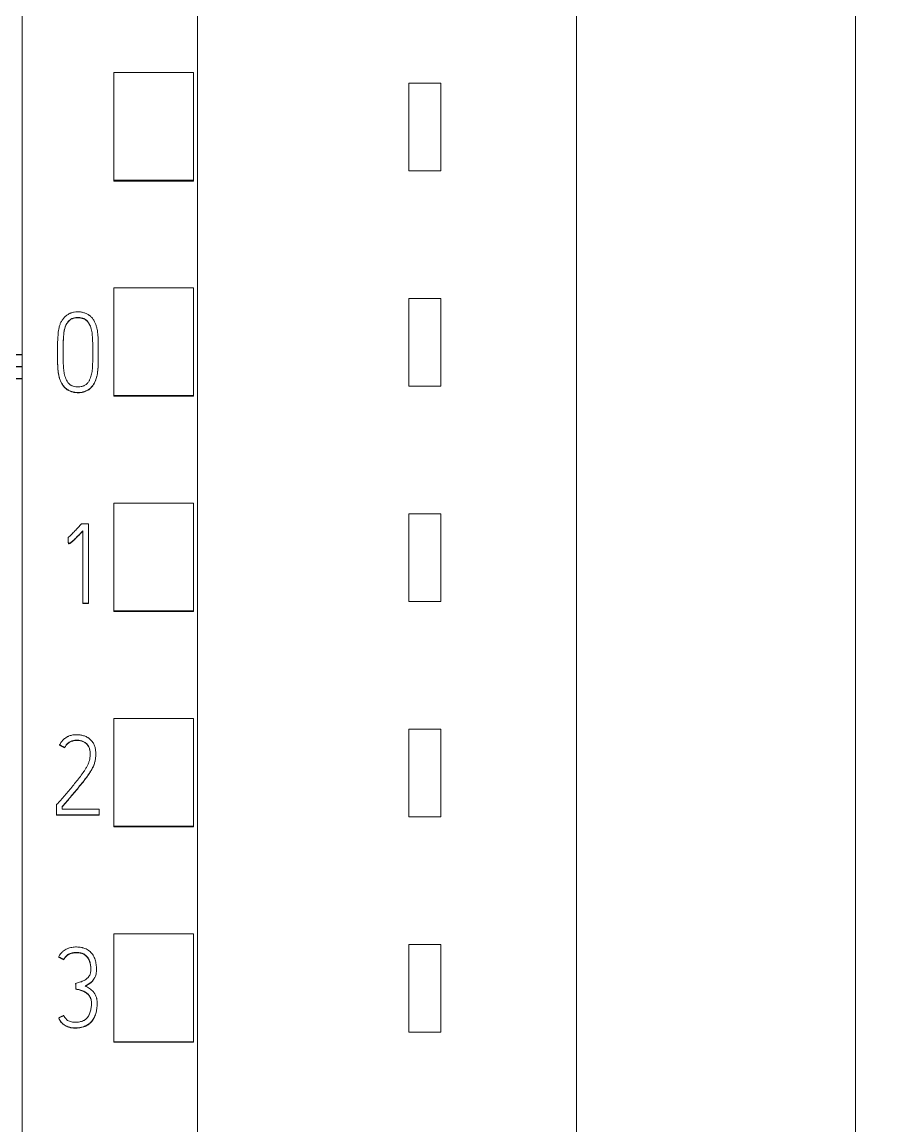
# Model space of a CAD drawing. Header units: millimetres. Extents: x 42151 to 59780, y 37376 to 44547.
# Drawn here: x 48065.43 to 48087.11, y 43227.3 to 43254.98 of the extents above; entities that cross this region are included whole.
import ezdxf

# ---------------------------------------------------------------- set-up
doc = ezdxf.new("R2010")
doc.units = ezdxf.units.MM
doc.set_wipeout_variables(frame=1)
doc.layers.add('000-PI-Oprema', color=30, linetype='Continuous', lineweight=5)
doc.layers.add('SI-ORMAR-Oprema', color=30, linetype='Continuous', lineweight=5)
doc.layers.add('004-PI-DIN Šina', color=3, linetype='Continuous')

# ---------------------------------------------------------------- blocks, each defined once
blk = doc.blocks.new('6ES7522-1BL01-0AB0')
blk.add_wipeout([(-17.4, 69.029), (17.4, 69.029), (17.4, -77.971), (-17.4, -77.971)]).dxf.layer = 'SI-ORMAR-Oprema'
at = {"layer": 'SI-ORMAR-Oprema', "linetype": 'Continuous'}
for p, q in [((-17.4, 56.709), (-17.4, -56.709)), ((-13, 54.429), (-13, -54.387)), ((-3.5, -51.671), (-3.5, 26.171)), ((3.5, 26.171), (3.5, -51.671)), ((-15.1, 1.797), (-15.1, 4.499)), ((-13.1, 4.499), (-15.1, 4.499)), ((-13.1, 1.797), (-13.1, 4.499)), ((-7.7, 2.029), (-7.7, 4.229)), ((-7.7, 4.229), (-6.9, 4.229)), ((-6.9, 4.229), (-6.9, 2.029)), ((-6.9, 2.029), (-7.7, 2.029)), ((-15.1, 1.778), (-15.1, 1.797)), ((-13.1, 1.797), (-15.1, 1.797)), ((-13.1, 1.778), (-15.1, 1.778)), ((-13.1, 1.778), (-13.1, 1.797)), ((-15.1, -3.604), (-15.1, -0.902)), ((-13.1, -0.902), (-15.1, -0.902)), ((-13.1, -3.604), (-13.1, -0.902)), ((-7.7, -3.371), (-7.7, -1.171)), ((-7.7, -1.171), (-6.9, -1.171)), ((-6.9, -1.171), (-6.9, -3.371)), ((-16.512, -2.503), (-16.512, -2.509)), ((-15.488, -2.551), (-15.488, -2.545)), ((-6.9, -3.371), (-7.7, -3.371)), ((-15.1, -3.622), (-15.1, -3.604)), ((-13.1, -3.604), (-15.1, -3.604)), ((-13.1, -3.622), (-15.1, -3.622)), ((-13.1, -3.622), (-13.1, -3.604)), ((-15.1, -9.006), (-15.1, -6.304)), ((-13.1, -6.304), (-15.1, -6.304)), ((-13.1, -9.006), (-13.1, -6.304)), ((-7.7, -6.571), (-6.9, -6.571)), ((-7.7, -8.771), (-7.7, -6.571)), ((-6.9, -6.571), (-6.9, -8.771)), ((-15.736, -6.82), (-15.911, -6.82)), ((-15.736, -8.809), (-15.736, -6.82)), ((-16.247, -7.166), (-16.247, -7.172)), ((-15.875, -6.992), (-15.875, -8.809)), ((-16.239, -7.313), (-16.239, -7.319)), ((-15.875, -8.809), (-15.875, -8.815)), ((-15.875, -8.809), (-15.736, -8.809)), ((-15.736, -8.815), (-15.875, -8.815)), ((-15.736, -8.809), (-15.736, -8.815)), ((-6.9, -8.771), (-7.7, -8.771)), ((-15.1, -9.022), (-15.1, -9.006)), ((-13.1, -9.006), (-15.1, -9.006)), ((-13.1, -9.022), (-15.1, -9.022)), ((-13.1, -9.022), (-13.1, -9.006)), ((-15.1, -14.407), (-15.1, -11.706)), ((-13.1, -11.706), (-15.1, -11.706)), ((-13.1, -14.407), (-13.1, -11.706)), ((-7.7, -11.971), (-6.9, -11.971)), ((-7.7, -14.171), (-7.7, -11.971)), ((-6.9, -11.971), (-6.9, -14.171)), ((-16.458, -12.367), (-16.458, -12.373)), ((-16.333, -12.431), (-16.333, -12.437)), ((-15.551, -12.599), (-15.551, -12.593)), ((-16.533, -13.863), (-16.533, -14.118)), ((-16.533, -14.118), (-16.533, -14.125)), ((-16.533, -14.118), (-15.467, -14.118)), ((-16.394, -13.98), (-16.394, -13.913)), ((-15.467, -13.98), (-16.394, -13.98)), ((-15.467, -14.118), (-15.467, -13.98)), ((-15.467, -14.118), (-15.467, -14.125)), ((-15.467, -14.125), (-16.533, -14.125)), ((-6.9, -14.171), (-7.7, -14.171)), ((-15.1, -14.422), (-15.1, -14.407)), ((-13.1, -14.407), (-15.1, -14.407)), ((-13.1, -14.422), (-15.1, -14.422)), ((-13.1, -14.422), (-13.1, -14.407)), ((-15.1, -19.809), (-15.1, -17.107)), ((-13.1, -17.107), (-15.1, -17.107)), ((-13.1, -19.809), (-13.1, -17.107)), ((-7.7, -19.571), (-7.7, -17.371)), ((-7.7, -17.371), (-6.9, -17.371)), ((-6.9, -17.371), (-6.9, -19.571)), ((-16.481, -17.683), (-16.481, -17.689)), ((-16.354, -17.747), (-16.354, -17.753)), ((-15.535, -18.002), (-15.535, -17.995)), ((-16.057, -18.348), (-16.057, -18.354)), ((-16.049, -18.487), (-16.049, -18.493)), ((-15.519, -18.855), (-15.519, -18.849)), ((-16.481, -19.21), (-16.481, -19.216)), ((-6.9, -19.571), (-7.7, -19.571)), ((-15.1, -19.822), (-15.1, -19.809)), ((-13.1, -19.809), (-15.1, -19.809)), ((-13.1, -19.822), (-15.1, -19.822)), ((-13.1, -19.822), (-13.1, -19.809))]:
    blk.add_line(p, q, dxfattribs=at)
for points, knots in [([(-16.171, -1.531), (-16.146, -1.522), (-16.12, -1.515), (-16.067, -1.505), (-16.04, -1.503), (-15.986, -1.502), (-15.959, -1.504), (-15.906, -1.511), (-15.879, -1.517), (-15.84, -1.528), (-15.828, -1.532), (-15.802, -1.542), (-15.778, -1.552), (-15.754, -1.565), (-15.737, -1.575), (-15.731, -1.579), (-15.72, -1.587), (-15.714, -1.591), (-15.687, -1.611), (-15.668, -1.629), (-15.641, -1.66), (-15.633, -1.67), (-15.617, -1.692), (-15.61, -1.703), (-15.589, -1.738), (-15.577, -1.762), (-15.555, -1.811), (-15.546, -1.836), (-15.535, -1.875), (-15.531, -1.888), (-15.524, -1.914), (-15.515, -1.953), (-15.501, -2.044), (-15.495, -2.124), (-15.491, -2.229), (-15.49, -2.282), (-15.488, -2.388), (-15.488, -2.441), (-15.488, -2.547), (-15.488, -2.653), (-15.49, -2.759), (-15.493, -2.865), (-15.495, -2.918), (-15.506, -3.023), (-15.515, -3.076), (-15.532, -3.141), (-15.536, -3.154), (-15.544, -3.18), (-15.548, -3.192), (-15.563, -3.23), (-15.573, -3.255), (-15.592, -3.291), (-15.598, -3.303), (-15.612, -3.326), (-15.619, -3.338), (-15.643, -3.37), (-15.66, -3.391), (-15.689, -3.419), (-15.699, -3.428), (-15.715, -3.44), (-15.721, -3.444), (-15.732, -3.452), (-15.738, -3.456), (-15.766, -3.473), (-15.791, -3.485), (-15.829, -3.499), (-15.842, -3.504), (-15.868, -3.511), (-15.881, -3.514), (-15.921, -3.522), (-15.947, -3.525), (-15.988, -3.527), (-16.001, -3.527), (-16.029, -3.526), (-16.042, -3.525), (-16.083, -3.52), (-16.109, -3.515), (-16.148, -3.505), (-16.161, -3.501), (-16.186, -3.492), (-16.199, -3.487), (-16.236, -3.47), (-16.259, -3.456), (-16.292, -3.432), (-16.303, -3.424), (-16.323, -3.405), (-16.333, -3.396), (-16.36, -3.366), (-16.376, -3.344), (-16.398, -3.31), (-16.405, -3.298), (-16.418, -3.275), (-16.424, -3.262), (-16.441, -3.226), (-16.45, -3.201), (-16.462, -3.162), (-16.466, -3.149), (-16.473, -3.123), (-16.476, -3.11), (-16.484, -3.07), (-16.489, -3.043), (-16.507, -2.91), (-16.509, -2.804), (-16.512, -2.643), (-16.512, -2.589), (-16.512, -2.482), (-16.512, -2.429), (-16.511, -2.322), (-16.51, -2.268), (-16.505, -2.161), (-16.501, -2.108), (-16.49, -2.002), (-16.483, -1.949), (-16.465, -1.871), (-16.458, -1.845), (-16.444, -1.806), (-16.439, -1.794), (-16.428, -1.768), (-16.422, -1.756), (-16.402, -1.72), (-16.387, -1.697), (-16.361, -1.665), (-16.352, -1.654), (-16.333, -1.635), (-16.323, -1.625), (-16.292, -1.598), (-16.27, -1.582), (-16.234, -1.56), (-16.222, -1.554), (-16.203, -1.545), (-16.194, -1.54), (-16.182, -1.536), (-16.178, -1.534), (-16.174, -1.533), (-16.173, -1.532), (-16.171, -1.531)], [0, 0, 0, 0, 0.015625, 0.015625, 0.03125, 0.03125, 0.046875, 0.046875, 0.0625, 0.0625, 0.070312, 0.070312, 0.078125, 0.085937, 0.085937, 0.089844, 0.089844, 0.09375, 0.09375, 0.109375, 0.109375, 0.117187, 0.117187, 0.125, 0.125, 0.140625, 0.140625, 0.15625, 0.15625, 0.164062, 0.164062, 0.171875, 0.1875, 0.21875, 0.21875, 0.25, 0.25, 0.28125, 0.28125, 0.3125, 0.34375, 0.34375, 0.375, 0.375, 0.40625, 0.40625, 0.414062, 0.414062, 0.421875, 0.421875, 0.4375, 0.4375, 0.445312, 0.445312, 0.453125, 0.453125, 0.46875, 0.46875, 0.476562, 0.476562, 0.480469, 0.480469, 0.484375, 0.484375, 0.5, 0.5, 0.507812, 0.507812, 0.515625, 0.515625, 0.53125, 0.53125, 0.539062, 0.539062, 0.546875, 0.546875, 0.5625, 0.5625, 0.570312, 0.570312, 0.578125, 0.578125, 0.59375, 0.59375, 0.601562, 0.601562, 0.609375, 0.609375, 0.625, 0.625, 0.632812, 0.632812, 0.640625, 0.640625, 0.65625, 0.65625, 0.664062, 0.664062, 0.671875, 0.671875, 0.6875, 0.6875, 0.75, 0.75, 0.78125, 0.78125, 0.8125, 0.8125, 0.84375, 0.84375, 0.875, 0.875, 0.90625, 0.90625, 0.921875, 0.921875, 0.929687, 0.929687, 0.9375, 0.9375, 0.953125, 0.953125, 0.960937, 0.960937, 0.96875, 0.96875, 0.984375, 0.984375, 0.992188, 0.992188, 0.996094, 0.998047, 0.999023, 0.999023, 1, 1, 1, 1]), ([(-15.828, -1.684), (-15.808, -1.695), (-15.791, -1.709), (-15.759, -1.74), (-15.744, -1.758), (-15.719, -1.795), (-15.708, -1.814), (-15.689, -1.855), (-15.681, -1.876), (-15.659, -1.939), (-15.651, -1.983), (-15.642, -2.049), (-15.64, -2.071), (-15.637, -2.116), (-15.636, -2.138), (-15.63, -2.25), (-15.628, -2.339), (-15.626, -2.518), (-15.627, -2.607), (-15.629, -2.741), (-15.63, -2.809), (-15.633, -2.875), (-15.637, -2.92), (-15.639, -2.942), (-15.647, -3.009), (-15.655, -3.053), (-15.672, -3.117), (-15.678, -3.139), (-15.69, -3.17), (-15.694, -3.181), (-15.703, -3.201), (-15.712, -3.222), (-15.723, -3.241), (-15.735, -3.26), (-15.742, -3.269), (-15.763, -3.296), (-15.779, -3.311), (-15.806, -3.332), (-15.816, -3.338), (-15.835, -3.349), (-15.845, -3.354), (-15.866, -3.362), (-15.877, -3.366), (-15.898, -3.373), (-15.909, -3.375), (-15.942, -3.382), (-15.964, -3.384), (-15.998, -3.385), (-16.009, -3.385), (-16.032, -3.384), (-16.043, -3.383), (-16.076, -3.379), (-16.098, -3.374), (-16.13, -3.364), (-16.14, -3.36), (-16.161, -3.351), (-16.181, -3.34), (-16.2, -3.328), (-16.213, -3.317), (-16.217, -3.314), (-16.226, -3.306), (-16.23, -3.302), (-16.241, -3.29), (-16.248, -3.281), (-16.262, -3.263), (-16.268, -3.254), (-16.285, -3.225), (-16.295, -3.205), (-16.311, -3.163), (-16.318, -3.142), (-16.327, -3.11), (-16.33, -3.099), (-16.336, -3.077), (-16.343, -3.045), (-16.349, -3.012), (-16.358, -2.946), (-16.361, -2.902), (-16.369, -2.771), (-16.371, -2.682), (-16.371, -2.55), (-16.37, -2.506), (-16.37, -2.418), (-16.369, -2.285), (-16.365, -2.153), (-16.354, -2.043), (-16.351, -2.021), (-16.345, -1.978), (-16.341, -1.956), (-16.333, -1.924), (-16.33, -1.913), (-16.324, -1.892), (-16.32, -1.882), (-16.308, -1.851), (-16.299, -1.831), (-16.283, -1.802), (-16.277, -1.793), (-16.265, -1.775), (-16.258, -1.766), (-16.237, -1.74), (-16.222, -1.724), (-16.196, -1.703), (-16.187, -1.697), (-16.169, -1.684), (-16.159, -1.679), (-16.13, -1.665), (-16.109, -1.658), (-16.065, -1.649), (-16.043, -1.647), (-15.999, -1.646), (-15.977, -1.647), (-15.933, -1.651), (-15.911, -1.655), (-15.879, -1.663), (-15.869, -1.666), (-15.853, -1.672), (-15.848, -1.674), (-15.841, -1.678), (-15.838, -1.679), (-15.833, -1.682), (-15.831, -1.683), (-15.828, -1.684)], [0, 0, 0, 0, 0.015625, 0.015625, 0.03125, 0.03125, 0.046875, 0.046875, 0.0625, 0.0625, 0.09375, 0.09375, 0.109375, 0.109375, 0.125, 0.125, 0.1875, 0.1875, 0.25, 0.25, 0.28125, 0.296875, 0.296875, 0.3125, 0.3125, 0.34375, 0.34375, 0.359375, 0.359375, 0.367188, 0.367188, 0.375, 0.382813, 0.382813, 0.390625, 0.390625, 0.40625, 0.40625, 0.414063, 0.414063, 0.421875, 0.421875, 0.429688, 0.429688, 0.4375, 0.4375, 0.453125, 0.453125, 0.460938, 0.460938, 0.46875, 0.46875, 0.484375, 0.484375, 0.492188, 0.492188, 0.5, 0.507813, 0.507813, 0.511719, 0.511719, 0.515625, 0.515625, 0.523438, 0.523438, 0.53125, 0.53125, 0.546875, 0.546875, 0.5625, 0.5625, 0.570313, 0.570313, 0.578125, 0.59375, 0.59375, 0.625, 0.625, 0.6875, 0.6875, 0.71875, 0.71875, 0.75, 0.8125, 0.8125, 0.828125, 0.828125, 0.84375, 0.84375, 0.851563, 0.851563, 0.859375, 0.859375, 0.875, 0.875, 0.882813, 0.882813, 0.890625, 0.890625, 0.90625, 0.90625, 0.914063, 0.914063, 0.921875, 0.921875, 0.9375, 0.9375, 0.953125, 0.953125, 0.96875, 0.96875, 0.984375, 0.984375, 0.992188, 0.992188, 0.996094, 0.996094, 0.998047, 0.998047, 1, 1, 1, 1]), ([(-15.828, -1.69), (-15.848, -1.679), (-15.869, -1.672), (-15.901, -1.664), (-15.912, -1.661), (-15.934, -1.658), (-15.945, -1.656), (-15.979, -1.653), (-16.001, -1.652), (-16.045, -1.653), (-16.068, -1.655), (-16.101, -1.663), (-16.112, -1.666), (-16.133, -1.673), (-16.143, -1.677), (-16.163, -1.687), (-16.173, -1.693), (-16.192, -1.706), (-16.201, -1.713), (-16.218, -1.727), (-16.226, -1.735), (-16.241, -1.751), (-16.249, -1.76), (-16.27, -1.787), (-16.282, -1.805), (-16.298, -1.835), (-16.303, -1.845), (-16.312, -1.865), (-16.316, -1.876), (-16.327, -1.908), (-16.333, -1.929), (-16.348, -1.994), (-16.353, -2.038), (-16.361, -2.127), (-16.364, -2.171), (-16.368, -2.26), (-16.369, -2.305), (-16.37, -2.394), (-16.37, -2.439), (-16.37, -2.522), (-16.371, -2.56), (-16.371, -2.598)], [0, 0, 0, 0, 0.050692, 0.050692, 0.076038, 0.076038, 0.101384, 0.101384, 0.152076, 0.152076, 0.202768, 0.202768, 0.228114, 0.228114, 0.25346, 0.25346, 0.278806, 0.278806, 0.304152, 0.304152, 0.329498, 0.329498, 0.354844, 0.354844, 0.405536, 0.405536, 0.430882, 0.430882, 0.456228, 0.456228, 0.506919, 0.506919, 0.608303, 0.608303, 0.709687, 0.709687, 0.811071, 0.811071, 0.912455, 0.912455, 1, 1, 1, 1]), ([(-15.627, -2.503), (-15.627, -2.477), (-15.627, -2.451), (-15.628, -2.337), (-15.631, -2.249), (-15.637, -2.116), (-15.64, -2.072), (-15.651, -1.985), (-15.66, -1.943), (-15.678, -1.89), (-15.682, -1.88), (-15.69, -1.859), (-15.695, -1.849), (-15.709, -1.819), (-15.72, -1.8), (-15.739, -1.772), (-15.745, -1.763), (-15.76, -1.746), (-15.775, -1.73), (-15.791, -1.715), (-15.805, -1.705), (-15.809, -1.702), (-15.818, -1.696), (-15.823, -1.693), (-15.828, -1.69)], [0, 0, 0, 0, 0.088977, 0.088977, 0.392651, 0.392651, 0.544488, 0.544488, 0.696326, 0.696326, 0.734285, 0.734285, 0.772244, 0.772244, 0.848163, 0.848163, 0.886122, 0.886122, 0.924081, 0.962041, 0.962041, 0.98102, 0.98102, 1, 1, 1, 1]), ([(-16.512, -2.509), (-16.512, -2.573), (-16.512, -2.637), (-16.51, -2.754), (-16.509, -2.808), (-16.505, -2.888), (-16.503, -2.915), (-16.499, -2.969), (-16.496, -2.996), (-16.485, -3.076), (-16.475, -3.129), (-16.455, -3.193), (-16.45, -3.206), (-16.441, -3.231), (-16.436, -3.244), (-16.419, -3.28), (-16.406, -3.304), (-16.385, -3.337), (-16.377, -3.349), (-16.361, -3.37), (-16.352, -3.381), (-16.325, -3.411), (-16.305, -3.429), (-16.273, -3.453), (-16.261, -3.46), (-16.238, -3.474), (-16.226, -3.48), (-16.189, -3.497), (-16.164, -3.507), (-16.125, -3.517), (-16.112, -3.521), (-16.085, -3.526), (-16.072, -3.528), (-16.032, -3.532), (-16.005, -3.533), (-15.964, -3.532), (-15.95, -3.531), (-15.924, -3.528), (-15.91, -3.526), (-15.871, -3.519), (-15.845, -3.512), (-15.807, -3.498), (-15.794, -3.492), (-15.77, -3.481), (-15.758, -3.474), (-15.723, -3.453), (-15.702, -3.437), (-15.662, -3.4), (-15.645, -3.379), (-15.621, -3.346), (-15.614, -3.335), (-15.6, -3.312), (-15.593, -3.3), (-15.574, -3.264), (-15.564, -3.239), (-15.545, -3.189), (-15.537, -3.163), (-15.523, -3.111), (-15.517, -3.085), (-15.508, -3.032), (-15.497, -2.952), (-15.493, -2.872), (-15.49, -2.766), (-15.488, -2.676), (-15.488, -2.587), (-15.488, -2.551)], [0, 0, 0, 0, 0.074801, 0.074801, 0.137845, 0.137845, 0.169367, 0.169367, 0.200889, 0.200889, 0.263933, 0.263933, 0.279694, 0.279694, 0.295455, 0.295455, 0.326976, 0.326976, 0.342737, 0.342737, 0.358498, 0.358498, 0.39002, 0.39002, 0.405781, 0.405781, 0.421542, 0.421542, 0.453064, 0.453064, 0.468825, 0.468825, 0.484586, 0.484586, 0.516108, 0.516108, 0.531869, 0.531869, 0.54763, 0.54763, 0.579151, 0.579151, 0.594912, 0.594912, 0.610673, 0.610673, 0.642195, 0.642195, 0.673717, 0.673717, 0.689478, 0.689478, 0.705239, 0.705239, 0.736761, 0.736761, 0.768283, 0.768283, 0.799805, 0.799805, 0.831326, 0.89437, 0.89437, 0.957414, 1, 1, 1, 1]), ([(-15.911, -6.82), (-15.938, -6.85), (-15.965, -6.88), (-16.019, -6.939), (-16.047, -6.969), (-16.088, -7.013), (-16.102, -7.027), (-16.13, -7.056), (-16.144, -7.071), (-16.172, -7.099), (-16.187, -7.113), (-16.217, -7.14), (-16.232, -7.153), (-16.247, -7.166)], [0, 0, 0, 0, 0.25, 0.25, 0.5, 0.5, 0.625, 0.625, 0.75, 0.75, 0.875, 0.875, 1, 1, 1, 1]), ([(-16.239, -7.313), (-16.233, -7.313), (-16.228, -7.312), (-16.218, -7.31), (-16.213, -7.309), (-16.203, -7.305), (-16.199, -7.303), (-16.19, -7.298), (-16.186, -7.295), (-16.173, -7.286), (-16.165, -7.28), (-16.149, -7.267), (-16.141, -7.261), (-16.118, -7.24), (-16.103, -7.227), (-16.074, -7.198), (-16.059, -7.184), (-16.016, -7.14), (-15.987, -7.111), (-15.931, -7.052), (-15.903, -7.022), (-15.875, -6.992)], [0, 0, 0, 0, 0.03125, 0.03125, 0.0625, 0.0625, 0.09375, 0.09375, 0.125, 0.125, 0.1875, 0.1875, 0.25, 0.25, 0.375, 0.375, 0.5, 0.5, 0.75, 0.75, 1, 1, 1, 1]), ([(-15.875, -6.998), (-15.903, -7.028), (-15.931, -7.058), (-15.987, -7.117), (-16.016, -7.147), (-16.059, -7.19), (-16.074, -7.205), (-16.103, -7.233), (-16.118, -7.247), (-16.141, -7.267), (-16.149, -7.274), (-16.165, -7.287), (-16.173, -7.293), (-16.186, -7.302), (-16.19, -7.304), (-16.199, -7.309), (-16.203, -7.312), (-16.213, -7.315), (-16.218, -7.316), (-16.228, -7.318), (-16.233, -7.319), (-16.239, -7.319)], [0, 0, 0, 0, 0.25, 0.25, 0.5, 0.5, 0.625, 0.625, 0.75, 0.75, 0.8125, 0.8125, 0.875, 0.875, 0.90625, 0.90625, 0.9375, 0.9375, 0.96875, 0.96875, 1, 1, 1, 1]), ([(-16.394, -13.913), (-16.355, -13.867), (-16.316, -13.821), (-16.238, -13.729), (-16.199, -13.684), (-16.121, -13.592), (-16.082, -13.546), (-16.004, -13.454), (-15.966, -13.407), (-15.89, -13.314), (-15.852, -13.267), (-15.797, -13.195), (-15.779, -13.17), (-15.744, -13.121), (-15.727, -13.096), (-15.694, -13.046), (-15.678, -13.021), (-15.647, -12.969), (-15.633, -12.942), (-15.614, -12.901), (-15.608, -12.888), (-15.597, -12.859), (-15.592, -12.845), (-15.578, -12.802), (-15.571, -12.773), (-15.559, -12.714), (-15.555, -12.684), (-15.552, -12.639), (-15.551, -12.624), (-15.55, -12.593), (-15.551, -12.578), (-15.553, -12.533), (-15.556, -12.503), (-15.564, -12.458), (-15.567, -12.444), (-15.575, -12.414), (-15.579, -12.4), (-15.59, -12.371), (-15.596, -12.357), (-15.609, -12.331), (-15.616, -12.317), (-15.629, -12.298), (-15.633, -12.292), (-15.642, -12.28), (-15.647, -12.274), (-15.661, -12.256), (-15.671, -12.245), (-15.693, -12.224), (-15.704, -12.214), (-15.722, -12.2), (-15.728, -12.195), (-15.741, -12.187), (-15.747, -12.183), (-15.78, -12.163), (-15.808, -12.151), (-15.851, -12.136), (-15.865, -12.132), (-15.895, -12.124), (-15.91, -12.121), (-15.94, -12.115), (-15.955, -12.114), (-15.985, -12.111), (-16, -12.11), (-16.03, -12.109), (-16.045, -12.11), (-16.075, -12.111), (-16.09, -12.112), (-16.136, -12.117), (-16.165, -12.123), (-16.208, -12.137), (-16.223, -12.142), (-16.243, -12.152), (-16.25, -12.155), (-16.264, -12.162), (-16.271, -12.165), (-16.303, -12.184), (-16.328, -12.202), (-16.362, -12.232), (-16.373, -12.243), (-16.393, -12.266), (-16.403, -12.277), (-16.43, -12.313), (-16.445, -12.339), (-16.458, -12.367)], [0, 0, 0, 0, 0.0625, 0.0625, 0.125, 0.125, 0.1875, 0.1875, 0.25, 0.25, 0.3125, 0.3125, 0.34375, 0.34375, 0.375, 0.375, 0.40625, 0.40625, 0.4375, 0.4375, 0.453125, 0.453125, 0.46875, 0.46875, 0.5, 0.5, 0.53125, 0.53125, 0.546875, 0.546875, 0.5625, 0.5625, 0.59375, 0.59375, 0.609375, 0.609375, 0.625, 0.625, 0.640625, 0.640625, 0.65625, 0.65625, 0.664062, 0.664062, 0.671875, 0.671875, 0.6875, 0.6875, 0.703125, 0.703125, 0.710937, 0.710937, 0.71875, 0.71875, 0.75, 0.75, 0.765625, 0.765625, 0.78125, 0.78125, 0.796875, 0.796875, 0.8125, 0.8125, 0.828125, 0.828125, 0.84375, 0.84375, 0.875, 0.875, 0.890625, 0.890625, 0.898438, 0.898438, 0.90625, 0.90625, 0.9375, 0.9375, 0.953125, 0.953125, 0.96875, 0.96875, 1, 1, 1, 1]), ([(-16.333, -12.431), (-16.321, -12.408), (-16.308, -12.386), (-16.284, -12.355), (-16.275, -12.346), (-16.256, -12.327), (-16.246, -12.319), (-16.215, -12.296), (-16.192, -12.284), (-16.144, -12.264), (-16.119, -12.257), (-16.081, -12.25), (-16.068, -12.248), (-16.042, -12.246), (-16.029, -12.245), (-15.99, -12.246), (-15.965, -12.249), (-15.927, -12.257), (-15.914, -12.261), (-15.889, -12.269), (-15.877, -12.274), (-15.842, -12.29), (-15.82, -12.304), (-15.79, -12.328), (-15.78, -12.337), (-15.762, -12.356), (-15.754, -12.366), (-15.743, -12.382), (-15.74, -12.388), (-15.733, -12.399), (-15.724, -12.416), (-15.717, -12.434), (-15.709, -12.459), (-15.705, -12.472), (-15.7, -12.497), (-15.698, -12.51), (-15.695, -12.536), (-15.694, -12.548), (-15.692, -12.574), (-15.692, -12.587), (-15.692, -12.613), (-15.692, -12.626), (-15.694, -12.652), (-15.696, -12.665), (-15.701, -12.703), (-15.706, -12.729), (-15.716, -12.766), (-15.719, -12.778), (-15.727, -12.803), (-15.732, -12.815), (-15.747, -12.851), (-15.758, -12.875), (-15.781, -12.92), (-15.794, -12.942), (-15.821, -12.986), (-15.835, -13.007), (-15.877, -13.072), (-15.907, -13.113), (-16, -13.237), (-16.065, -13.316), (-16.164, -13.435), (-16.197, -13.474), (-16.264, -13.552), (-16.297, -13.591), (-16.364, -13.669), (-16.398, -13.708), (-16.465, -13.786), (-16.499, -13.825), (-16.533, -13.863)], [0, 0, 0, 0, 0.03125, 0.03125, 0.046875, 0.046875, 0.0625, 0.0625, 0.09375, 0.09375, 0.125, 0.125, 0.140625, 0.140625, 0.15625, 0.15625, 0.1875, 0.1875, 0.203125, 0.203125, 0.21875, 0.21875, 0.25, 0.25, 0.265625, 0.265625, 0.28125, 0.28125, 0.289062, 0.289062, 0.296875, 0.3125, 0.3125, 0.328125, 0.328125, 0.34375, 0.34375, 0.359375, 0.359375, 0.375, 0.375, 0.390625, 0.390625, 0.40625, 0.40625, 0.4375, 0.4375, 0.453125, 0.453125, 0.46875, 0.46875, 0.5, 0.5, 0.53125, 0.53125, 0.5625, 0.5625, 0.625, 0.625, 0.75, 0.75, 0.8125, 0.8125, 0.875, 0.875, 0.9375, 0.9375, 1, 1, 1, 1]), ([(-15.692, -12.602), (-15.692, -12.592), (-15.692, -12.581), (-15.693, -12.558), (-15.694, -12.545), (-15.697, -12.52), (-15.699, -12.507), (-15.704, -12.481), (-15.708, -12.469), (-15.716, -12.444), (-15.72, -12.432), (-15.728, -12.414), (-15.731, -12.408), (-15.738, -12.397), (-15.741, -12.391), (-15.76, -12.364), (-15.777, -12.345), (-15.803, -12.324), (-15.808, -12.32), (-15.818, -12.313), (-15.835, -12.302), (-15.863, -12.286), (-15.887, -12.276), (-15.912, -12.267), (-15.924, -12.264), (-15.962, -12.255), (-15.988, -12.252), (-16.041, -12.251), (-16.079, -12.255), (-16.117, -12.264), (-16.143, -12.271), (-16.155, -12.275), (-16.179, -12.285), (-16.191, -12.29), (-16.214, -12.303), (-16.225, -12.31), (-16.257, -12.333), (-16.275, -12.351), (-16.299, -12.381), (-16.307, -12.392), (-16.321, -12.414), (-16.327, -12.425), (-16.333, -12.437)], [0, 0, 0, 0, 0.034384, 0.034384, 0.076368, 0.076368, 0.118351, 0.118351, 0.160334, 0.160334, 0.202317, 0.202317, 0.223309, 0.223309, 0.244301, 0.244301, 0.328267, 0.328267, 0.349259, 0.349259, 0.370251, 0.412234, 0.454217, 0.454217, 0.496201, 0.496201, 0.580167, 0.580167, 0.664134, 0.706117, 0.706117, 0.7481, 0.7481, 0.790084, 0.790084, 0.832067, 0.832067, 0.916033, 0.916033, 0.958017, 0.958017, 1, 1, 1, 1]), ([(-15.551, -12.6), (-15.551, -12.605), (-15.551, -12.611), (-15.551, -12.632), (-15.552, -12.647), (-15.555, -12.692), (-15.56, -12.722), (-15.571, -12.781), (-15.578, -12.81), (-15.593, -12.853), (-15.598, -12.867), (-15.609, -12.896), (-15.615, -12.91), (-15.634, -12.951), (-15.648, -12.977), (-15.679, -13.029), (-15.695, -13.054), (-15.728, -13.104), (-15.745, -13.129), (-15.78, -13.177), (-15.798, -13.202), (-15.852, -13.274), (-15.89, -13.321), (-15.966, -13.414), (-16.004, -13.46), (-16.082, -13.553), (-16.121, -13.598), (-16.199, -13.69), (-16.238, -13.736), (-16.316, -13.828), (-16.355, -13.874), (-16.394, -13.92)], [0, 0, 0, 0, 0.010377, 0.010377, 0.038652, 0.038652, 0.095202, 0.095202, 0.151752, 0.151752, 0.180027, 0.180027, 0.208302, 0.208302, 0.264851, 0.264851, 0.321401, 0.321401, 0.377951, 0.377951, 0.434501, 0.434501, 0.547601, 0.547601, 0.660701, 0.660701, 0.7738, 0.7738, 0.8869, 0.8869, 1, 1, 1, 1]), ([(-15.818, -18.412), (-15.8, -18.403), (-15.783, -18.393), (-15.748, -18.374), (-15.731, -18.363), (-15.706, -18.347), (-15.698, -18.341), (-15.682, -18.329), (-15.674, -18.323), (-15.659, -18.31), (-15.652, -18.303), (-15.638, -18.288), (-15.631, -18.281), (-15.611, -18.258), (-15.599, -18.241), (-15.584, -18.215), (-15.579, -18.206), (-15.57, -18.188), (-15.566, -18.179), (-15.555, -18.15), (-15.549, -18.131), (-15.541, -18.092), (-15.539, -18.072), (-15.536, -18.031), (-15.535, -18.011), (-15.535, -17.971), (-15.536, -17.951), (-15.54, -17.891), (-15.546, -17.851), (-15.559, -17.792), (-15.564, -17.772), (-15.576, -17.734), (-15.59, -17.696), (-15.609, -17.66), (-15.63, -17.625), (-15.642, -17.609), (-15.668, -17.578), (-15.688, -17.556), (-15.711, -17.536), (-15.727, -17.524), (-15.735, -17.518), (-15.778, -17.489), (-15.814, -17.472), (-15.863, -17.457), (-15.872, -17.454), (-15.892, -17.449), (-15.922, -17.442), (-15.971, -17.436), (-16.012, -17.434), (-16.052, -17.433), (-16.072, -17.434), (-16.133, -17.438), (-16.172, -17.445), (-16.22, -17.459), (-16.23, -17.462), (-16.249, -17.469), (-16.259, -17.472), (-16.287, -17.485), (-16.322, -17.504), (-16.355, -17.527), (-16.379, -17.546), (-16.387, -17.553), (-16.401, -17.567), (-16.408, -17.574), (-16.429, -17.597), (-16.441, -17.613), (-16.458, -17.638), (-16.463, -17.647), (-16.473, -17.664), (-16.477, -17.674), (-16.481, -17.683)], [0, 0, 0, 0, 0.03125, 0.03125, 0.0625, 0.0625, 0.078125, 0.078125, 0.09375, 0.09375, 0.109375, 0.109375, 0.125, 0.125, 0.15625, 0.15625, 0.171875, 0.171875, 0.1875, 0.1875, 0.21875, 0.21875, 0.25, 0.25, 0.28125, 0.28125, 0.3125, 0.3125, 0.375, 0.375, 0.40625, 0.40625, 0.4375, 0.46875, 0.46875, 0.5, 0.5, 0.53125, 0.546875, 0.546875, 0.5625, 0.5625, 0.625, 0.625, 0.640625, 0.640625, 0.65625, 0.6875, 0.71875, 0.71875, 0.75, 0.75, 0.8125, 0.8125, 0.828125, 0.828125, 0.84375, 0.84375, 0.875, 0.90625, 0.90625, 0.921875, 0.921875, 0.9375, 0.9375, 0.96875, 0.96875, 0.984375, 0.984375, 1, 1, 1, 1]), ([(-16.354, -17.747), (-16.346, -17.732), (-16.338, -17.718), (-16.32, -17.69), (-16.309, -17.678), (-16.292, -17.66), (-16.286, -17.654), (-16.273, -17.643), (-16.267, -17.638), (-16.254, -17.628), (-16.247, -17.624), (-16.233, -17.615), (-16.225, -17.611), (-16.203, -17.601), (-16.187, -17.595), (-16.155, -17.585), (-16.139, -17.582), (-16.107, -17.576), (-16.09, -17.575), (-16.057, -17.572), (-16.041, -17.572), (-15.991, -17.573), (-15.958, -17.576), (-15.918, -17.586), (-15.91, -17.588), (-15.894, -17.593), (-15.886, -17.596), (-15.863, -17.605), (-15.848, -17.613), (-15.827, -17.626), (-15.82, -17.631), (-15.807, -17.641), (-15.801, -17.647), (-15.783, -17.664), (-15.772, -17.676), (-15.756, -17.696), (-15.751, -17.702), (-15.742, -17.716), (-15.729, -17.737), (-15.718, -17.759), (-15.706, -17.79), (-15.7, -17.806), (-15.691, -17.838), (-15.688, -17.854), (-15.68, -17.903), (-15.677, -17.935), (-15.676, -17.985), (-15.677, -18.002), (-15.678, -18.035), (-15.679, -18.051), (-15.683, -18.076), (-15.685, -18.084), (-15.689, -18.1), (-15.692, -18.108), (-15.7, -18.131), (-15.708, -18.146), (-15.721, -18.167), (-15.726, -18.174), (-15.736, -18.187), (-15.741, -18.194), (-15.752, -18.206), (-15.758, -18.212), (-15.77, -18.223), (-15.776, -18.229), (-15.796, -18.244), (-15.81, -18.254), (-15.838, -18.271), (-15.852, -18.278), (-15.883, -18.292), (-15.898, -18.298), (-15.93, -18.309), (-15.945, -18.314), (-15.993, -18.329), (-16.025, -18.339), (-16.057, -18.348)], [0, 0, 0, 0, 0.03125, 0.03125, 0.0625, 0.0625, 0.078125, 0.078125, 0.09375, 0.09375, 0.109375, 0.109375, 0.125, 0.125, 0.15625, 0.15625, 0.1875, 0.1875, 0.21875, 0.21875, 0.25, 0.25, 0.3125, 0.3125, 0.328125, 0.328125, 0.34375, 0.34375, 0.375, 0.375, 0.390625, 0.390625, 0.40625, 0.40625, 0.4375, 0.4375, 0.453125, 0.453125, 0.46875, 0.5, 0.5, 0.53125, 0.53125, 0.5625, 0.5625, 0.625, 0.625, 0.65625, 0.65625, 0.6875, 0.6875, 0.703125, 0.703125, 0.71875, 0.71875, 0.75, 0.75, 0.765625, 0.765625, 0.78125, 0.78125, 0.796875, 0.796875, 0.8125, 0.8125, 0.84375, 0.84375, 0.875, 0.875, 0.90625, 0.90625, 0.9375, 0.9375, 1, 1, 1, 1]), ([(-15.677, -17.991), (-15.677, -17.986), (-15.677, -17.982), (-15.677, -17.945), (-15.679, -17.912), (-15.687, -17.864), (-15.691, -17.847), (-15.697, -17.823), (-15.7, -17.815), (-15.705, -17.799), (-15.708, -17.792), (-15.717, -17.768), (-15.724, -17.754), (-15.74, -17.725), (-15.75, -17.711), (-15.77, -17.684), (-15.781, -17.672), (-15.799, -17.655), (-15.805, -17.649), (-15.818, -17.639), (-15.825, -17.634), (-15.846, -17.62), (-15.86, -17.613), (-15.891, -17.6), (-15.907, -17.595), (-15.939, -17.587), (-15.956, -17.584), (-15.989, -17.58), (-16.005, -17.579), (-16.038, -17.578), (-16.055, -17.578), (-16.088, -17.581), (-16.105, -17.582), (-16.137, -17.587), (-16.154, -17.591), (-16.178, -17.598), (-16.185, -17.601), (-16.201, -17.607), (-16.209, -17.61), (-16.224, -17.617), (-16.231, -17.621), (-16.245, -17.629), (-16.252, -17.634), (-16.273, -17.648), (-16.285, -17.659), (-16.309, -17.683), (-16.319, -17.696), (-16.338, -17.723), (-16.346, -17.738), (-16.354, -17.753)], [0, 0, 0, 0, 0.012687, 0.012687, 0.111418, 0.111418, 0.160784, 0.160784, 0.185467, 0.185467, 0.21015, 0.21015, 0.259515, 0.259515, 0.308881, 0.308881, 0.358247, 0.358247, 0.382929, 0.382929, 0.407612, 0.407612, 0.456978, 0.456978, 0.506343, 0.506343, 0.555709, 0.555709, 0.605075, 0.605075, 0.65444, 0.65444, 0.703806, 0.703806, 0.753172, 0.753172, 0.777855, 0.777855, 0.802537, 0.802537, 0.82722, 0.82722, 0.851903, 0.851903, 0.901269, 0.901269, 0.950634, 0.950634, 1, 1, 1, 1]), ([(-16.481, -19.21), (-16.473, -19.23), (-16.463, -19.248), (-16.442, -19.285), (-16.431, -19.302), (-16.411, -19.327), (-16.404, -19.335), (-16.389, -19.35), (-16.382, -19.358), (-16.358, -19.378), (-16.34, -19.39), (-16.313, -19.406), (-16.304, -19.411), (-16.285, -19.42), (-16.275, -19.424), (-16.246, -19.436), (-16.226, -19.443), (-16.185, -19.452), (-16.164, -19.456), (-16.122, -19.461), (-16.101, -19.462), (-16.059, -19.463), (-16.038, -19.462), (-15.996, -19.46), (-15.975, -19.458), (-15.944, -19.453), (-15.934, -19.452), (-15.913, -19.447), (-15.903, -19.445), (-15.872, -19.437), (-15.852, -19.431), (-15.823, -19.419), (-15.813, -19.415), (-15.794, -19.406), (-15.785, -19.402), (-15.757, -19.386), (-15.739, -19.374), (-15.706, -19.349), (-15.691, -19.335), (-15.661, -19.305), (-15.647, -19.289), (-15.622, -19.255), (-15.611, -19.237), (-15.596, -19.21), (-15.591, -19.2), (-15.582, -19.181), (-15.578, -19.172), (-15.558, -19.123), (-15.546, -19.083), (-15.533, -19.021), (-15.53, -19), (-15.524, -18.959), (-15.522, -18.938), (-15.519, -18.896), (-15.519, -18.875), (-15.519, -18.833), (-15.519, -18.812), (-15.522, -18.771), (-15.525, -18.75), (-15.531, -18.719), (-15.534, -18.709), (-15.54, -18.688), (-15.543, -18.678), (-15.555, -18.648), (-15.564, -18.629), (-15.58, -18.602), (-15.585, -18.593), (-15.598, -18.575), (-15.604, -18.567), (-15.625, -18.543), (-15.64, -18.528), (-15.672, -18.5), (-15.69, -18.488), (-15.726, -18.465), (-15.744, -18.453), (-15.781, -18.432), (-15.799, -18.422), (-15.818, -18.412)], [0, 0, 0, 0, 0.03125, 0.03125, 0.0625, 0.0625, 0.078125, 0.078125, 0.09375, 0.09375, 0.125, 0.125, 0.140625, 0.140625, 0.15625, 0.15625, 0.1875, 0.1875, 0.21875, 0.21875, 0.25, 0.25, 0.28125, 0.28125, 0.3125, 0.3125, 0.328125, 0.328125, 0.34375, 0.34375, 0.375, 0.375, 0.390625, 0.390625, 0.40625, 0.40625, 0.4375, 0.4375, 0.46875, 0.46875, 0.5, 0.5, 0.53125, 0.53125, 0.546875, 0.546875, 0.5625, 0.5625, 0.625, 0.625, 0.65625, 0.65625, 0.6875, 0.6875, 0.71875, 0.71875, 0.75, 0.75, 0.78125, 0.78125, 0.796875, 0.796875, 0.8125, 0.8125, 0.84375, 0.84375, 0.859375, 0.859375, 0.875, 0.875, 0.90625, 0.90625, 0.9375, 0.9375, 0.96875, 0.96875, 1, 1, 1, 1]), ([(-16.049, -18.487), (-16.014, -18.492), (-15.981, -18.5), (-15.932, -18.514), (-15.915, -18.519), (-15.883, -18.531), (-15.867, -18.538), (-15.844, -18.549), (-15.836, -18.553), (-15.821, -18.562), (-15.813, -18.566), (-15.792, -18.58), (-15.778, -18.59), (-15.758, -18.607), (-15.752, -18.613), (-15.739, -18.626), (-15.734, -18.632), (-15.717, -18.652), (-15.707, -18.666), (-15.694, -18.688), (-15.69, -18.696), (-15.683, -18.712), (-15.679, -18.72), (-15.671, -18.745), (-15.667, -18.761), (-15.662, -18.795), (-15.661, -18.813), (-15.66, -18.847), (-15.66, -18.865), (-15.663, -18.916), (-15.667, -18.95), (-15.675, -19.001), (-15.679, -19.018), (-15.687, -19.052), (-15.692, -19.068), (-15.703, -19.101), (-15.709, -19.117), (-15.72, -19.141), (-15.724, -19.148), (-15.733, -19.163), (-15.738, -19.171), (-15.762, -19.207), (-15.785, -19.232), (-15.821, -19.258), (-15.828, -19.263), (-15.843, -19.272), (-15.85, -19.276), (-15.873, -19.287), (-15.889, -19.294), (-15.923, -19.304), (-15.939, -19.309), (-15.973, -19.315), (-16.007, -19.32), (-16.042, -19.321), (-16.077, -19.321), (-16.094, -19.321), (-16.128, -19.318), (-16.146, -19.315), (-16.179, -19.308), (-16.196, -19.304), (-16.229, -19.291), (-16.244, -19.283), (-16.266, -19.269), (-16.273, -19.263), (-16.286, -19.252), (-16.292, -19.246), (-16.304, -19.233), (-16.309, -19.227), (-16.32, -19.213), (-16.325, -19.206), (-16.339, -19.183), (-16.347, -19.168), (-16.354, -19.152)], [0, 0, 0, 0, 0.0625, 0.0625, 0.09375, 0.09375, 0.125, 0.125, 0.140625, 0.140625, 0.15625, 0.15625, 0.1875, 0.1875, 0.203125, 0.203125, 0.21875, 0.21875, 0.25, 0.25, 0.265625, 0.265625, 0.28125, 0.28125, 0.3125, 0.3125, 0.34375, 0.34375, 0.375, 0.375, 0.4375, 0.4375, 0.46875, 0.46875, 0.5, 0.5, 0.53125, 0.53125, 0.546875, 0.546875, 0.5625, 0.5625, 0.625, 0.625, 0.640625, 0.640625, 0.65625, 0.65625, 0.6875, 0.6875, 0.71875, 0.71875, 0.75, 0.78125, 0.78125, 0.8125, 0.8125, 0.84375, 0.84375, 0.875, 0.875, 0.90625, 0.90625, 0.921875, 0.921875, 0.9375, 0.9375, 0.953125, 0.953125, 0.96875, 0.96875, 1, 1, 1, 1]), ([(-15.66, -18.852), (-15.66, -18.846), (-15.66, -18.841), (-15.66, -18.827), (-15.661, -18.819), (-15.662, -18.802), (-15.663, -18.793), (-15.667, -18.767), (-15.671, -18.75), (-15.679, -18.726), (-15.683, -18.718), (-15.69, -18.702), (-15.694, -18.695), (-15.707, -18.672), (-15.717, -18.658), (-15.739, -18.632), (-15.752, -18.619), (-15.778, -18.596), (-15.792, -18.586), (-15.821, -18.568), (-15.836, -18.559), (-15.867, -18.544), (-15.883, -18.537), (-15.915, -18.526), (-15.931, -18.521), (-15.981, -18.506), (-16.014, -18.499), (-16.049, -18.493)], [0, 0, 0, 0, 0.026635, 0.026635, 0.070879, 0.070879, 0.115123, 0.115123, 0.20361, 0.20361, 0.247854, 0.247854, 0.292098, 0.292098, 0.380586, 0.380586, 0.469074, 0.469074, 0.557561, 0.557561, 0.646049, 0.646049, 0.734537, 0.734537, 0.823025, 0.823025, 1, 1, 1, 1]), ([(-15.63, -18.285), (-15.641, -18.298), (-15.653, -18.31), (-15.673, -18.328), (-15.681, -18.334), (-15.697, -18.347), (-15.705, -18.352), (-15.73, -18.369), (-15.748, -18.379), (-15.782, -18.4), (-15.8, -18.409), (-15.818, -18.418)], [0, 0, 0, 0, 0.21875, 0.21875, 0.348958, 0.348958, 0.479167, 0.479167, 0.739583, 0.739583, 1, 1, 1, 1]), ([(-15.524, -18.957), (-15.525, -18.965), (-15.526, -18.974), (-15.529, -19.003), (-15.533, -19.024), (-15.545, -19.086), (-15.557, -19.126), (-15.576, -19.174), (-15.58, -19.184), (-15.589, -19.203), (-15.594, -19.212), (-15.609, -19.24), (-15.621, -19.258), (-15.645, -19.292), (-15.659, -19.308), (-15.681, -19.331), (-15.688, -19.339), (-15.704, -19.353), (-15.712, -19.36), (-15.737, -19.379), (-15.755, -19.391), (-15.782, -19.406), (-15.791, -19.411), (-15.81, -19.42), (-15.82, -19.425), (-15.87, -19.444), (-15.91, -19.454), (-15.973, -19.464), (-15.994, -19.466), (-16.036, -19.468), (-16.057, -19.469), (-16.099, -19.468), (-16.12, -19.467), (-16.152, -19.464), (-16.162, -19.462), (-16.183, -19.459), (-16.194, -19.456), (-16.225, -19.449), (-16.245, -19.443), (-16.274, -19.431), (-16.284, -19.427), (-16.303, -19.417), (-16.312, -19.412), (-16.34, -19.396), (-16.357, -19.384), (-16.381, -19.364), (-16.389, -19.357), (-16.404, -19.342), (-16.411, -19.333), (-16.431, -19.309), (-16.442, -19.291), (-16.463, -19.254), (-16.473, -19.236), (-16.481, -19.216)], [0, 0, 0, 0, 0.019264, 0.019264, 0.065966, 0.065966, 0.15937, 0.15937, 0.18272, 0.18272, 0.206071, 0.206071, 0.252773, 0.252773, 0.299475, 0.299475, 0.322825, 0.322825, 0.346176, 0.346176, 0.392878, 0.392878, 0.416229, 0.416229, 0.43958, 0.43958, 0.532983, 0.532983, 0.579685, 0.579685, 0.626386, 0.626386, 0.673088, 0.673088, 0.696439, 0.696439, 0.71979, 0.71979, 0.766492, 0.766492, 0.789842, 0.789842, 0.813193, 0.813193, 0.859895, 0.859895, 0.883246, 0.883246, 0.906597, 0.906597, 0.953298, 0.953298, 1, 1, 1, 1])]:
    blk.add_open_spline(points, degree=3, knots=knots, dxfattribs=at)
for points, weights in [([(-16.247, -7.166), (-16.243, -7.239), (-16.239, -7.313)], [0.50000002343, 0.49999997657, 0.50000002343]), ([(-16.239, -7.319), (-16.243, -7.246), (-16.247, -7.172)], [0.500000004466, 0.499999995534, 0.500000004466]), ([(-16.458, -12.367), (-16.395, -12.399), (-16.333, -12.431)], [0.50000016052, 0.49999983948, 0.50000016052]), ([(-16.333, -12.437), (-16.395, -12.405), (-16.458, -12.373)], [0.500000148986, 0.499999851014, 0.500000148986]), ([(-16.481, -17.683), (-16.417, -17.715), (-16.354, -17.747)], [0.500000087813, 0.499999912187, 0.500000087813]), ([(-16.354, -17.753), (-16.417, -17.721), (-16.481, -17.689)], [0.500000037078, 0.499999962922, 0.500000037078]), ([(-16.057, -18.348), (-16.053, -18.417), (-16.049, -18.487)], [0.499999967607, 0.500000032393, 0.499999967607]), ([(-16.049, -18.493), (-16.053, -18.424), (-16.057, -18.354)], [0.500000008948, 0.499999991052, 0.500000008948]), ([(-16.354, -19.152), (-16.417, -19.181), (-16.481, -19.21)], [0.500000097782, 0.499999902218, 0.500000097782])]:
    blk.add_rational_spline(points, weights, degree=2, dxfattribs=at)
blk = doc.blocks.new('*U117')
at = {"layer": '004-PI-DIN Šina'}
for p, q in [((284.219, 0), (-146.3, 0)), ((284.21, -0.3), (-146.298, -0.3)), ((284.219, -0.6), (-146.3, -0.6))]:
    blk.add_line(p, q, dxfattribs=at)

msp = doc.modelspace()

# ---------------------------------------------------------------- block references
at = {"layer": '000-PI-Oprema'}
msp.add_blockref('*U117', (48098.326, 43246.632), dxfattribs=at)

# ---------------------------------------------------------------- next in the draw order: block references
at = {"layer": '000-PI-Oprema', "ltscale": 0.25}
msp.add_blockref('6ES7522-1BL01-0AB0', (48082.827, 43249.218), dxfattribs=at)

doc.saveas('drawing.dxf')
